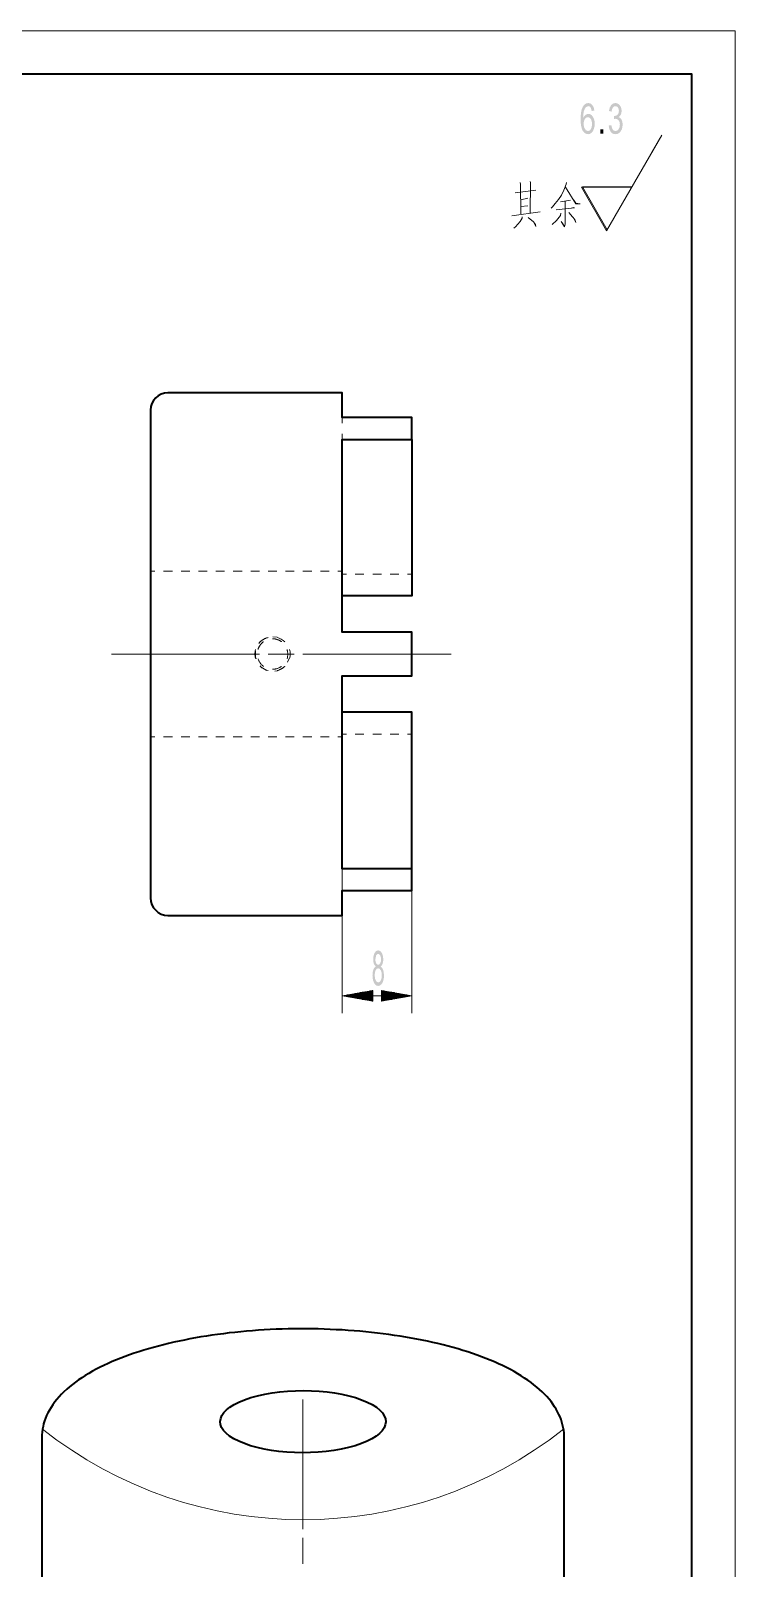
# Model space of a CAD drawing. Header units: millimetres. Extents: x 2819 to 3239, y 1479 to 1776.
# Drawn here: x 3157.6 to 3238.5, y 1599.1 to 1775.6 of the extents above; entities that cross this region are included whole.
import ezdxf

# ---------------------------------------------------------------- set-up
doc = ezdxf.new("R2010")
doc.units = ezdxf.units.MM
doc.layers.add('PDF2_几何图形', color=7, linetype='Continuous')
doc.layers.add('PDF2_实体填充', color=7, linetype='Continuous')

msp = doc.modelspace()

# ---------------------------------------------------------------- hatches: boundary and pattern name
at = {"layer": 'PDF2_实体填充', "transparency": 33554559}
h = msp.add_hatch(color=256, dxfattribs=at)
h.paths.add_polyline_path([(3222.34, 1766.42), (3222.04, 1766.39), (3221.93, 1766.76), (3221.79, 1766.9), (3221.63, 1766.94), (3221.37, 1766.83), (3221.25, 1766.65), (3221.15, 1766.4), (3221.1, 1766.18), (3221.08, 1765.91), (3221.07, 1765.59), (3221.19, 1765.79), (3221.33, 1765.94), (3221.49, 1766.02), (3221.66, 1766.05), (3221.85, 1766.02), (3222.02, 1765.91), (3222.17, 1765.73), (3222.29, 1765.5), (3222.36, 1765.23), (3222.38, 1764.92), (3222.36, 1764.6), (3222.28, 1764.3), (3222.17, 1764.06), (3222.01, 1763.87), (3221.83, 1763.76), (3221.62, 1763.72), (3221.38, 1763.77), (3221.18, 1763.9), (3221, 1764.12), (3220.9, 1764.35), (3220.83, 1764.64), (3220.78, 1765), (3220.77, 1765.42), (3220.78, 1765.89), (3220.83, 1766.3), (3220.91, 1766.63), (3221.03, 1766.89), (3221.2, 1767.12), (3221.4, 1767.25), (3221.65, 1767.3), (3221.91, 1767.24), (3222.12, 1767.06), (3222.27, 1766.79)], flags=0)
h.paths.add_polyline_path([(3221.11, 1764.92), (3221.13, 1764.7), (3221.18, 1764.49), (3221.36, 1764.18), (3221.61, 1764.08), (3221.79, 1764.13), (3221.94, 1764.3), (3222.04, 1764.55), (3222.08, 1764.89), (3222.04, 1765.22), (3221.94, 1765.46), (3221.79, 1765.62), (3221.6, 1765.67), (3221.41, 1765.62), (3221.25, 1765.46), (3221.15, 1765.22)], flags=0)
msp.add_hatch(color=256, dxfattribs=at).paths.add_polyline_path([(3223.99, 1764.71), (3224.29, 1764.76), (3224.36, 1764.45), (3224.46, 1764.24), (3224.6, 1764.12), (3224.77, 1764.08), (3224.96, 1764.13), (3225.12, 1764.29), (3225.23, 1764.52), (3225.27, 1764.81), (3225.24, 1765.08), (3225.14, 1765.29), (3224.98, 1765.44), (3224.79, 1765.49), (3224.58, 1765.44), (3224.61, 1765.82), (3224.66, 1765.81), (3224.84, 1765.85), (3225.01, 1765.95), (3225.12, 1766.14), (3225.16, 1766.4), (3225.13, 1766.61), (3225.05, 1766.79), (3224.92, 1766.9), (3224.76, 1766.94), (3224.6, 1766.9), (3224.47, 1766.79), (3224.37, 1766.59), (3224.32, 1766.31), (3224.02, 1766.39), (3224.11, 1766.77), (3224.27, 1767.06), (3224.49, 1767.24), (3224.75, 1767.3), (3224.95, 1767.27), (3225.12, 1767.17), (3225.27, 1767.03), (3225.38, 1766.84), (3225.45, 1766.62), (3225.47, 1766.39), (3225.45, 1766.17), (3225.38, 1765.97), (3225.28, 1765.81), (3225.13, 1765.68), (3225.33, 1765.57), (3225.47, 1765.38), (3225.56, 1765.13), (3225.59, 1764.82), (3225.56, 1764.53), (3225.49, 1764.27), (3225.36, 1764.04), (3225.19, 1763.86), (3224.99, 1763.75), (3224.76, 1763.72), (3224.56, 1763.75), (3224.38, 1763.84), (3224.23, 1763.99), (3224.11, 1764.2), (3224.03, 1764.43)])
h = msp.add_hatch(color=256, dxfattribs=at)
h.paths.add_polyline_path([(3197.25, 1668.18), (3197.12, 1668.32), (3197.02, 1668.5), (3196.97, 1668.73), (3196.95, 1669), (3196.99, 1669.4), (3197.11, 1669.73), (3197.29, 1669.95), (3197.52, 1670.03), (3197.76, 1669.95), (3197.95, 1669.72), (3198.07, 1669.39), (3198.11, 1668.98), (3198.09, 1668.72), (3198.03, 1668.5), (3197.94, 1668.32), (3197.81, 1668.18), (3197.97, 1668.02), (3198.09, 1667.79), (3198.16, 1667.5), (3198.19, 1667.15), (3198.17, 1666.83), (3198.11, 1666.54), (3198.01, 1666.29), (3197.87, 1666.1), (3197.71, 1665.98), (3197.53, 1665.94), (3197.34, 1665.98), (3197.18, 1666.1), (3197.05, 1666.29), (3196.95, 1666.55), (3196.89, 1666.84), (3196.87, 1667.17), (3196.89, 1667.53), (3196.97, 1667.82), (3197.09, 1668.04)], flags=0)
h.paths.add_polyline_path([(3197.2, 1669.01), (3197.22, 1668.75), (3197.29, 1668.55), (3197.4, 1668.41), (3197.53, 1668.37), (3197.66, 1668.41), (3197.76, 1668.55), (3197.83, 1668.75), (3197.85, 1668.99), (3197.83, 1669.23), (3197.76, 1669.44), (3197.65, 1669.58), (3197.53, 1669.62), (3197.4, 1669.58), (3197.29, 1669.44)], flags=0)
h.paths.add_polyline_path([(3197.12, 1667.17), (3197.17, 1666.76), (3197.32, 1666.45), (3197.53, 1666.35), (3197.69, 1666.4), (3197.82, 1666.57), (3197.91, 1666.83), (3197.94, 1667.15), (3197.91, 1667.47), (3197.82, 1667.74), (3197.68, 1667.91), (3197.52, 1667.97), (3197.36, 1667.91), (3197.23, 1667.74), (3197.15, 1667.48)], flags=0)

# ---------------------------------------------------------------- linework, layer by layer
at = {"layer": 'PDF2_几何图形', "lineweight": 15}
for points in [[(3028.52, 1478.6), (3238.52, 1478.6), (3238.52, 1775.6), (3028.52, 1775.6)], [(3196.85, 1665.42), (3196.89, 1665.42)], [(3197.94, 1665.42), (3197.89, 1665.42)], [(3196.85, 1664.2), (3196.89, 1664.2)], [(3197.94, 1664.2), (3197.89, 1664.2)]]:
    msp.add_lwpolyline(points, close=True, dxfattribs=at)
at = {"layer": 'PDF2_几何图形', "lineweight": 35}
for points in [[(3233.52, 1483.6), (3233.52, 1770.6), (3053.52, 1770.6), (3053.52, 1483.6)], [(3201.39, 1728.68), (3201.39, 1710.73), (3193.39, 1710.73)], [(3201.39, 1679.4), (3201.39, 1697.36), (3193.39, 1697.36)], [(3218.89, 1595.53), (3218.88, 1614.07), (3218.89, 1614.2), (3218.89, 1614.33), (3218.87, 1614.64), (3218.83, 1614.95), (3218.77, 1615.26), (3218.7, 1615.56), (3218.62, 1615.86), (3218.52, 1616.16), (3218.4, 1616.46), (3218.27, 1616.76), (3218.12, 1617.05), (3217.96, 1617.35), (3217.78, 1617.64), (3217.58, 1617.93), (3217.37, 1618.22), (3217.14, 1618.5), (3216.89, 1618.79), (3216.63, 1619.06), (3216.35, 1619.34), (3216.05, 1619.62), (3215.74, 1619.89), (3215.41, 1620.16), (3215.07, 1620.42), (3214.71, 1620.68), (3214.34, 1620.93), (3213.95, 1621.18), (3213.55, 1621.42), (3213.13, 1621.66), (3212.7, 1621.9), (3212.26, 1622.12), (3211.81, 1622.35), (3211.35, 1622.56), (3210.87, 1622.78), (3210.39, 1622.98), (3209.89, 1623.18), (3209.38, 1623.38), (3208.87, 1623.57), (3208.34, 1623.75), (3207.8, 1623.93), (3207.25, 1624.1), (3206.7, 1624.27), (3206.13, 1624.43), (3205.56, 1624.59), (3204.97, 1624.74), (3204.38, 1624.88), (3203.79, 1625.02), (3203.18, 1625.15), (3202.57, 1625.28), (3201.95, 1625.4), (3201.32, 1625.52), (3200.69, 1625.63), (3200.05, 1625.73), (3199.4, 1625.83), (3198.75, 1625.93), (3198.09, 1626.01), (3197.43, 1626.09), (3196.77, 1626.17), (3196.1, 1626.23), (3195.43, 1626.3), (3194.75, 1626.35), (3194.07, 1626.4), (3193.39, 1626.45), (3192.71, 1626.48), (3192.02, 1626.51), (3191.33, 1626.54), (3190.65, 1626.56), (3189.96, 1626.57), (3189.27, 1626.58), (3188.58, 1626.58), (3187.89, 1626.57), (3187.2, 1626.56), (3186.51, 1626.54), (3185.82, 1626.52), (3185.13, 1626.49), (3184.45, 1626.45), (3183.77, 1626.41), (3183.09, 1626.36), (3182.41, 1626.3), (3181.74, 1626.24), (3181.07, 1626.17), (3180.41, 1626.1), (3179.75, 1626.02), (3179.09, 1625.93), (3178.44, 1625.84), (3177.8, 1625.74), (3177.16, 1625.64), (3176.53, 1625.53), (3175.9, 1625.42), (3175.28, 1625.29), (3174.67, 1625.17), (3174.06, 1625.04), (3173.46, 1624.9), (3172.87, 1624.75), (3172.29, 1624.6), (3171.72, 1624.45), (3171.15, 1624.29), (3170.6, 1624.12), (3170.05, 1623.95), (3169.51, 1623.77), (3168.99, 1623.59), (3168.47, 1623.4), (3167.96, 1623.21), (3167.47, 1623.01), (3166.98, 1622.81), (3166.51, 1622.59), (3166.04, 1622.38), (3165.59, 1622.16), (3165.15, 1621.93), (3164.72, 1621.7), (3164.3, 1621.46), (3163.9, 1621.22), (3163.51, 1620.97), (3163.13, 1620.72), (3162.77, 1620.46), (3162.42, 1620.19), (3162.08, 1619.92), (3161.76, 1619.64), (3161.45, 1619.36), (3161.16, 1619.07), (3160.88, 1618.77), (3160.63, 1618.48), (3160.39, 1618.18), (3160.16, 1617.87), (3159.96, 1617.56), (3159.77, 1617.25), (3159.6, 1616.94), (3159.45, 1616.63), (3159.32, 1616.31), (3159.21, 1616), (3159.11, 1615.68), (3159.04, 1615.36), (3158.97, 1615.05), (3158.93, 1614.73), (3158.9, 1614.42), (3158.9, 1614.24), (3158.89, 1614.07), (3158.89, 1595.53)]]:
    msp.add_lwpolyline(points, dxfattribs=at)
at = {"layer": 'PDF2_几何图形', "lineweight": 15}
for points in [[(3230.1, 1763.62), (3223.75, 1752.62), (3220.86, 1757.62), (3226.63, 1757.62)], [(3229.87, 1763.25), (3223.81, 1752.75), (3220.98, 1757.66), (3226.64, 1757.66)], [(3213.81, 1758.18), (3213.87, 1757.98), (3213.92, 1754.56)], [(3214.97, 1758.3), (3215, 1758.18), (3214.97, 1754.68)], [(3219.15, 1758.18), (3219.1, 1757.98), (3218.85, 1757.31), (3218.57, 1756.72), (3218.24, 1756.21), (3217.86, 1755.78), (3217.55, 1755.39), (3217.39, 1755.23)], [(3213.26, 1757), (3215.63, 1757.31)], [(3213.92, 1756.17), (3214.72, 1756.37)], [(3219.04, 1757.63), (3220.23, 1755.74), (3220.72, 1755.74), (3220.23, 1755.82), (3219.98, 1756.13)], [(3212.87, 1754.36), (3216.13, 1754.79)], [(3213.89, 1755.42), (3214.69, 1755.5)], [(3218.49, 1754.64), (3218.44, 1754.4), (3217.99, 1753.81), (3217.5, 1753.34)], [(3217.94, 1755.03), (3220.06, 1755.27), (3219.98, 1755.31), (3219.68, 1755.23)], [(3219.59, 1756.13), (3218.44, 1755.94)], [(3218.99, 1756.01), (3219.01, 1753.73), (3218.99, 1753.38), (3218.93, 1753.1), (3218.52, 1753.69), (3218.93, 1753.18)], [(3219.4, 1754.72), (3219.84, 1754.24), (3220.09, 1753.93), (3220.23, 1753.57), (3220.03, 1753.97)], [(3214.06, 1754.24), (3214.06, 1754.09), (3213.84, 1753.69), (3213.56, 1753.38), (3213.29, 1753.1), (3213.09, 1752.94)], [(3214.75, 1754.16), (3215.35, 1753.65), (3215.58, 1753.34), (3215.63, 1753.14), (3215.44, 1753.53)], [(3193.39, 1730.56), (3193.39, 1731.18)], [(3193.39, 1728.68), (3193.39, 1729.31)], [(3171.89, 1713.54), (3171.39, 1713.54)], [(3173.89, 1713.54), (3172.89, 1713.54)], [(3175.89, 1713.54), (3174.89, 1713.54)], [(3177.89, 1713.54), (3176.89, 1713.54)], [(3179.89, 1713.54), (3178.89, 1713.54)], [(3181.89, 1713.54), (3180.89, 1713.54)], [(3183.89, 1713.54), (3182.89, 1713.54)], [(3185.89, 1713.54), (3184.89, 1713.54)], [(3187.89, 1713.54), (3186.89, 1713.54)], [(3189.89, 1713.54), (3188.89, 1713.54)], [(3191.89, 1713.54), (3190.89, 1713.54)], [(3193.39, 1713.54), (3192.89, 1713.54)], [(3193.89, 1713.23), (3193.39, 1713.23)], [(3195.89, 1713.23), (3194.89, 1713.23)], [(3197.89, 1713.23), (3196.89, 1713.23)], [(3199.89, 1713.23), (3198.89, 1713.23)], [(3201.39, 1713.23), (3200.89, 1713.23)], [(3184.36, 1705.46), (3184.33, 1705.43), (3184.27, 1705.39), (3184.21, 1705.33), (3184.16, 1705.28), (3184.13, 1705.26), (3184.11, 1705.23), (3184.09, 1705.21), (3184.07, 1705.19), (3184.05, 1705.16), (3184.03, 1705.14), (3184.01, 1705.11), (3183.99, 1705.09), (3183.97, 1705.06), (3183.95, 1705.04), (3183.94, 1705.01), (3183.92, 1704.99), (3183.9, 1704.96), (3183.89, 1704.94), (3183.87, 1704.91), (3183.86, 1704.89), (3183.85, 1704.86), (3183.83, 1704.84), (3183.82, 1704.81), (3183.81, 1704.79), (3183.8, 1704.76), (3183.79, 1704.74), (3183.78, 1704.71), (3183.76, 1704.69), (3183.76, 1704.66), (3183.75, 1704.64), (3183.74, 1704.61), (3183.73, 1704.59), (3183.73, 1704.58)], [(3184.54, 1705.84), (3184.03, 1705.51), (3183.83, 1705.24)], [(3183.97, 1705.44), (3183.99, 1705.46), (3184.01, 1705.48), (3184.04, 1705.51), (3184.07, 1705.53), (3184.09, 1705.55), (3184.12, 1705.57), (3184.15, 1705.59), (3184.18, 1705.62), (3184.21, 1705.64), (3184.24, 1705.66), (3184.27, 1705.68), (3184.3, 1705.69), (3184.33, 1705.71), (3184.36, 1705.73), (3184.39, 1705.75), (3184.42, 1705.76), (3184.45, 1705.78), (3184.48, 1705.8), (3184.52, 1705.81), (3184.55, 1705.83), (3184.58, 1705.84), (3184.62, 1705.86), (3184.71, 1705.89), (3184.81, 1705.92), (3184.88, 1705.94)], [(3186.42, 1705.46), (3186.41, 1705.47), (3186.39, 1705.48), (3186.36, 1705.5), (3186.34, 1705.52), (3186.31, 1705.53), (3186.28, 1705.55), (3186.26, 1705.56), (3186.23, 1705.58), (3186.21, 1705.59), (3186.18, 1705.6), (3186.16, 1705.62), (3186.13, 1705.63), (3186.11, 1705.64), (3186.08, 1705.65), (3186.06, 1705.66), (3186.03, 1705.67), (3186.01, 1705.68), (3185.98, 1705.69), (3185.96, 1705.7), (3185.93, 1705.71), (3185.91, 1705.72), (3185.88, 1705.72), (3185.86, 1705.73), (3185.83, 1705.74), (3185.81, 1705.74), (3185.79, 1705.75), (3185.76, 1705.75), (3185.74, 1705.76), (3185.72, 1705.76), (3185.69, 1705.77), (3185.67, 1705.77), (3185.65, 1705.77), (3185.63, 1705.78), (3185.6, 1705.78), (3185.58, 1705.78), (3185.56, 1705.79), (3185.54, 1705.79), (3185.52, 1705.79), (3185.5, 1705.79), (3185.47, 1705.79), (3185.45, 1705.79), (3185.43, 1705.79), (3185.41, 1705.79), (3185.39, 1705.79), (3185.39, 1705.79)], [(3185.91, 1705.98), (3185.44, 1706.02)], [(3183.89, 1704.04), (3169.89, 1704.04), (3168.39, 1704.04), (3166.89, 1704.04)], [(3183.44, 1703.53), (3183.43, 1703.57), (3183.41, 1703.66), (3183.39, 1703.76), (3183.38, 1703.85), (3183.37, 1703.95), (3183.37, 1704.04), (3183.37, 1704.04), (3183.37, 1704.05), (3183.37, 1704.15), (3183.38, 1704.24), (3183.39, 1704.34), (3183.4, 1704.44), (3183.42, 1704.53), (3183.43, 1704.56)], [(3183.44, 1704.4), (3183.42, 1704.34), (3183.43, 1703.67), (3183.5, 1703.48)], [(3183.73, 1703.5), (3183.75, 1703.45), (3183.77, 1703.39), (3183.79, 1703.33), (3183.82, 1703.27), (3183.85, 1703.21), (3183.89, 1703.15), (3183.92, 1703.09), (3183.96, 1703.03), (3184.01, 1702.97), (3184.05, 1702.92), (3184.1, 1702.86), (3184.16, 1702.8), (3184.18, 1702.78), (3184.2, 1702.76), (3184.23, 1702.74), (3184.25, 1702.72), (3184.28, 1702.7), (3184.3, 1702.68), (3184.33, 1702.66), (3184.35, 1702.64), (3184.36, 1702.63)], [(3187.89, 1704.04), (3184.89, 1704.04)], [(3187.13, 1703.1), (3187.32, 1703.53)], [(3205.89, 1704.04), (3204.39, 1704.04), (3202.89, 1704.04), (3188.89, 1704.04)], [(3183.96, 1702.68), (3184.09, 1702.53), (3184.66, 1702.18), (3184.73, 1702.17)], [(3185.39, 1702.29), (3185.39, 1702.29), (3185.44, 1702.29), (3185.49, 1702.3), (3185.54, 1702.3), (3185.59, 1702.3), (3185.64, 1702.31), (3185.7, 1702.32), (3185.75, 1702.33), (3185.81, 1702.34), (3185.86, 1702.36), (3185.92, 1702.38), (3185.98, 1702.39), (3186.04, 1702.42), (3186.1, 1702.44), (3186.16, 1702.47), (3186.22, 1702.5), (3186.28, 1702.53), (3186.34, 1702.57), (3186.4, 1702.61), (3186.42, 1702.63)], [(3185.65, 1702.09), (3185.98, 1702.13), (3186.52, 1702.4)], [(3186.82, 1702.64), (3186.8, 1702.63), (3186.77, 1702.6), (3186.75, 1702.58), (3186.72, 1702.56), (3186.69, 1702.54), (3186.66, 1702.51), (3186.64, 1702.49), (3186.61, 1702.47), (3186.58, 1702.45), (3186.55, 1702.43), (3186.52, 1702.41), (3186.49, 1702.39), (3186.46, 1702.37), (3186.43, 1702.36), (3186.4, 1702.34), (3186.37, 1702.32), (3186.33, 1702.3), (3186.3, 1702.29), (3186.27, 1702.27), (3186.24, 1702.26), (3186.2, 1702.24), (3186.17, 1702.23), (3186.07, 1702.19), (3185.98, 1702.16), (3185.91, 1702.15)], [(3171.39, 1694.54), (3171.89, 1694.54)], [(3172.89, 1694.54), (3173.89, 1694.54)], [(3174.89, 1694.54), (3175.89, 1694.54)], [(3176.89, 1694.54), (3177.89, 1694.54)], [(3178.89, 1694.54), (3179.89, 1694.54)], [(3180.89, 1694.54), (3181.89, 1694.54)], [(3182.89, 1694.54), (3183.89, 1694.54)], [(3184.89, 1694.54), (3185.89, 1694.54)], [(3186.89, 1694.54), (3187.89, 1694.54)], [(3188.89, 1694.54), (3189.89, 1694.54)], [(3190.89, 1694.54), (3191.89, 1694.54)], [(3192.89, 1694.54), (3193.39, 1694.54)], [(3193.89, 1694.86), (3193.39, 1694.86)], [(3195.89, 1694.86), (3194.89, 1694.86)], [(3197.89, 1694.86), (3196.89, 1694.86)], [(3199.89, 1694.86), (3198.89, 1694.86)], [(3201.39, 1694.86), (3200.89, 1694.86)], [(3193.39, 1678.78), (3193.39, 1679.4)], [(3193.39, 1679.4), (3193.39, 1662.81)], [(3193.39, 1676.9), (3193.39, 1677.53)], [(3201.39, 1676.9), (3201.39, 1662.81)], [(3201.39, 1664.81), (3197.89, 1664.81), (3201.39, 1664.81), (3197.89, 1664.19), (3197.89, 1665.43), (3201.39, 1664.81), (3193.39, 1664.81), (3196.89, 1664.19), (3196.89, 1665.43), (3193.39, 1664.81), (3196.89, 1664.81), (3193.39, 1664.81)], [(3196.89, 1664.86), (3193.68, 1664.86)], [(3196.89, 1664.76), (3193.68, 1664.76)], [(3196.89, 1664.91), (3193.97, 1664.91)], [(3196.89, 1664.71), (3193.97, 1664.71)], [(3196.89, 1664.96), (3194.26, 1664.96)], [(3196.89, 1664.66), (3194.26, 1664.66)], [(3196.89, 1665.01), (3194.55, 1665.01)], [(3196.89, 1664.61), (3194.55, 1664.61)], [(3196.89, 1665.07), (3194.83, 1665.07)], [(3196.89, 1664.56), (3194.83, 1664.56)], [(3196.89, 1665.12), (3195.12, 1665.12)], [(3196.89, 1664.51), (3195.12, 1664.51)], [(3196.89, 1665.17), (3195.41, 1665.17)], [(3196.89, 1664.46), (3195.41, 1664.46)], [(3196.89, 1665.22), (3195.7, 1665.22)], [(3196.89, 1665.27), (3195.99, 1665.27)], [(3196.89, 1665.32), (3196.27, 1665.32)], [(3196.89, 1665.37), (3196.56, 1665.37)], [(3197.89, 1665.37), (3198.22, 1665.37)], [(3197.89, 1665.32), (3198.51, 1665.32)], [(3197.89, 1665.27), (3198.8, 1665.27)], [(3197.89, 1665.22), (3199.09, 1665.22)], [(3197.89, 1665.17), (3199.38, 1665.17)], [(3197.89, 1665.12), (3199.66, 1665.12)], [(3197.89, 1665.07), (3199.95, 1665.07)], [(3197.89, 1665.01), (3200.24, 1665.01)], [(3197.89, 1664.96), (3200.53, 1664.96)], [(3197.89, 1664.91), (3200.82, 1664.91)], [(3197.89, 1664.86), (3201.1, 1664.86)], [(3197.89, 1664.76), (3201.1, 1664.76)], [(3197.89, 1664.71), (3200.82, 1664.71)], [(3197.89, 1664.66), (3200.53, 1664.66)], [(3197.89, 1664.61), (3200.24, 1664.61)], [(3197.89, 1664.56), (3199.95, 1664.56)], [(3197.89, 1664.51), (3199.66, 1664.51)], [(3197.89, 1664.46), (3199.38, 1664.46)], [(3196.89, 1664.4), (3195.7, 1664.4)], [(3196.89, 1664.35), (3195.99, 1664.35)], [(3196.89, 1664.3), (3196.27, 1664.3)], [(3196.89, 1664.25), (3196.56, 1664.25)], [(3197.89, 1664.4), (3199.09, 1664.4)], [(3197.89, 1664.35), (3198.8, 1664.35)], [(3197.89, 1664.3), (3198.51, 1664.3)], [(3197.89, 1664.25), (3198.22, 1664.25)], [(3188.89, 1603.59), (3188.89, 1615.46), (3188.89, 1616.96), (3188.89, 1618.46)], [(3188.89, 1599.59), (3188.89, 1602.59)]]:
    msp.add_lwpolyline(points, dxfattribs=at)
at = {"layer": 'PDF2_几何图形', "lineweight": 35}
msp.add_lwpolyline([(3171.39, 1732.04), (3171.39, 1731.94), (3171.39, 1731.62), (3171.39, 1731.09), (3171.39, 1730.35), (3171.39, 1729.42), (3171.39, 1728.29), (3171.39, 1726.98), (3171.39, 1725.49), (3171.39, 1723.84), (3171.39, 1722.04), (3171.39, 1720.1), (3171.39, 1718.04), (3171.39, 1715.88), (3171.39, 1713.62), (3171.39, 1711.29), (3171.39, 1708.91), (3171.39, 1706.48), (3171.39, 1704.04), (3171.39, 1701.6), (3171.39, 1699.18), (3171.39, 1696.8), (3171.39, 1694.47), (3171.39, 1692.21), (3171.39, 1690.04), (3171.39, 1687.98), (3171.39, 1686.05), (3171.39, 1684.24), (3171.39, 1682.59), (3171.39, 1681.11), (3171.39, 1679.79), (3171.39, 1678.67), (3171.39, 1677.73), (3171.39, 1677), (3171.39, 1676.47), (3171.39, 1676.15), (3171.39, 1676.04, 0.414205), (3173.39, 1674.04), (3193.39, 1674.04), (3193.39, 1674.16), (3193.39, 1674.51), (3193.39, 1675.08), (3193.39, 1675.88), (3193.39, 1676.9), (3201.39, 1676.9), (3201.39, 1678.06), (3201.39, 1679.4), (3193.39, 1679.4), (3193.39, 1681), (3193.39, 1682.78), (3193.39, 1684.72), (3193.39, 1686.82), (3193.39, 1689.04), (3193.39, 1691.39), (3193.39, 1693.83), (3193.39, 1696.35), (3193.39, 1698.92), (3193.39, 1701.54), (3201.39, 1701.54), (3201.39, 1704.04), (3201.39, 1706.54), (3193.39, 1706.54), (3193.39, 1709.16), (3193.39, 1711.74), (3193.39, 1714.26), (3193.39, 1716.7), (3193.39, 1719.04), (3193.39, 1721.27), (3193.39, 1723.36), (3193.39, 1725.31), (3193.39, 1727.08), (3193.39, 1728.68), (3201.39, 1728.68), (3201.39, 1730.02), (3201.39, 1731.18), (3193.39, 1731.18), (3193.39, 1732.2), (3193.39, 1733), (3193.39, 1733.58), (3193.39, 1733.93), (3193.39, 1734.04), (3173.39, 1734.04, 0.414211)], format="xyb", close=True, dxfattribs=at)
at = {"layer": 'PDF2_几何图形', "lineweight": 15}
for points in [[(3187.06, 1703.5, 0.078708), (3187.14, 1704.04), (3187.14, 1704.09), (3187.14, 1704.14), (3187.14, 1704.19), (3187.13, 1704.24), (3187.12, 1704.3), (3187.12, 1704.35), (3187.1, 1704.41), (3187.09, 1704.46), (3187.08, 1704.52), (3187.06, 1704.58), (3187.06, 1704.58)], [(3187.35, 1704.56, -0.066421), (3187.42, 1704.04), (3187.42, 1703.95), (3187.41, 1703.87), (3187.4, 1703.78), (3187.39, 1703.69), (3187.37, 1703.61), (3187.35, 1703.53), (3187.35, 1703.53)]]:
    msp.add_lwpolyline(points, format="xyb", dxfattribs=at)
for centre, radius, start, end in [((3185.4, 1703.95), 2.05, 46.4994, 75.7134), ((3185.39, 1704.14), 2.06, 226.6187, 255.6886), ((3188.89, 1652.83), 48.17, 231.6126, 308.3857)]:
    msp.add_arc(centre, radius, start, end, dxfattribs=at)
at = {"layer": 'PDF2_几何图形', "lineweight": 35}
msp.add_ellipse((3188.89, 1615.92), major_axis=(-9.5, 0), ratio=0.375419, start_param=2.2539203182753, end_param=8.537105625454886, dxfattribs=at)
at = {"layer": 'PDF2_实体填充', "lineweight": 15, "transparency": 33554559}
msp.add_solid([(3223.03, 1763.78), (3223.03, 1764.27), (3223.37, 1763.78), (3223.37, 1764.27)], dxfattribs=at)

doc.saveas('drawing.dxf')
